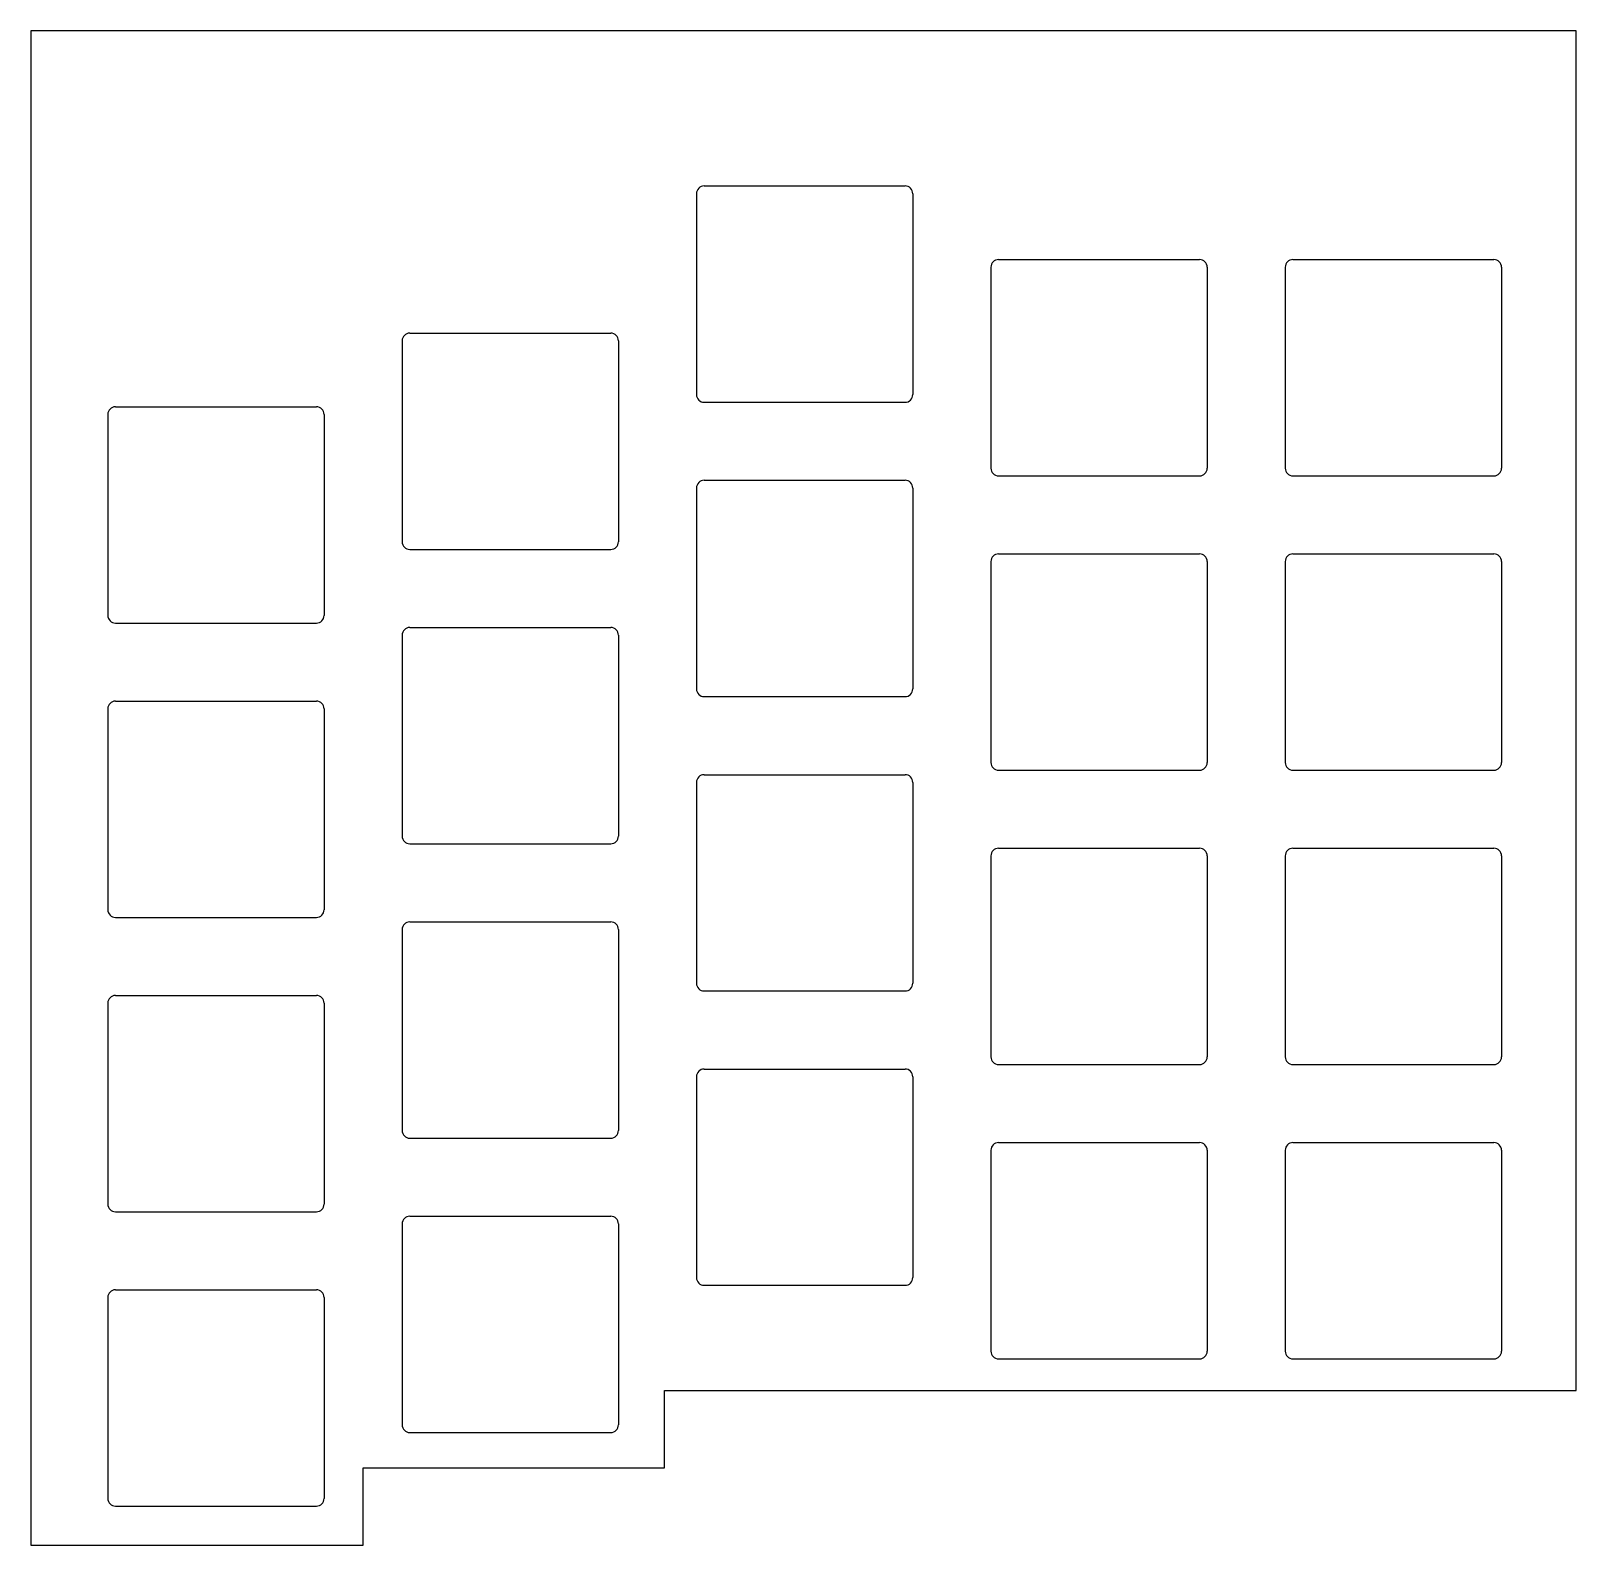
# Model space of a CAD drawing. Header units: millimetres. Extents: x 10 to 110, y 10 to 108.
import ezdxf

# ---------------------------------------------------------------- set-up
doc = ezdxf.new("R2010")
doc.units = ezdxf.units.MM
doc.header["$MEASUREMENT"] = 0
doc.layers.add("SebDaBaBo's Hackpad Case v2_plate", color=7, linetype='Continuous')

msp = doc.modelspace()

# ---------------------------------------------------------------- linework, layer by layer
at = {"layer": "SebDaBaBo's Hackpad Case v2_plate"}
for p, q in [((110, 108, 13), (10, 108, 13)), ((10, 108, 13), (10, 10, 13)), ((110, 20, 13), (110, 108, 13)), ((53.075, 97.4625, 13), (53.075, 84.4625, 13)), ((53.575, 97.9625, 13), (66.575, 97.9625, 13)), ((67.075, 97.4625, 13), (67.075, 84.4625, 13)), ((72.625, 93.2, 13), (85.625, 93.2, 13)), ((91.675, 93.2, 13), (104.675, 93.2, 13)), ((72.125, 92.7, 13), (72.125, 79.7, 13)), ((86.125, 92.7, 13), (86.125, 79.7, 13)), ((91.175, 92.7, 13), (91.175, 79.7, 13)), ((105.175, 92.7, 13), (105.175, 79.7, 13)), ((34.525, 88.4375, 13), (47.525, 88.4375, 13)), ((34.025, 87.9375, 13), (34.025, 74.9375, 13)), ((48.025, 87.9375, 13), (48.025, 74.9375, 13)), ((14.975, 83.175, 13), (14.975, 70.175, 13)), ((15.475, 83.675, 13), (28.475, 83.675, 13)), ((28.975, 83.175, 13), (28.975, 70.175, 13)), ((53.575, 83.9625, 13), (66.575, 83.9625, 13)), ((72.625, 79.2, 13), (85.625, 79.2, 13)), ((91.675, 79.2, 13), (104.675, 79.2, 13)), ((53.075, 78.4125, 13), (53.075, 65.4125, 13)), ((53.575, 78.9125, 13), (66.575, 78.9125, 13)), ((67.075, 78.4125, 13), (67.075, 65.4125, 13)), ((34.525, 74.4375, 13), (47.525, 74.4375, 13)), ((72.625, 74.15, 13), (85.625, 74.15, 13)), ((91.675, 74.15, 13), (104.675, 74.15, 13)), ((72.125, 73.65, 13), (72.125, 60.65, 13)), ((86.125, 73.65, 13), (86.125, 60.65, 13)), ((91.175, 73.65, 13), (91.175, 60.65, 13)), ((105.175, 73.65, 13), (105.175, 60.65, 13)), ((15.475, 69.675, 13), (28.475, 69.675, 13)), ((34.525, 69.3875, 13), (47.525, 69.3875, 13)), ((34.025, 68.8875, 13), (34.025, 55.8875, 13)), ((48.025, 68.8875, 13), (48.025, 55.8875, 13)), ((14.975, 64.125, 13), (14.975, 51.125, 13)), ((15.475, 64.625, 13), (28.475, 64.625, 13)), ((28.975, 64.125, 13), (28.975, 51.125, 13)), ((53.575, 64.9125, 13), (66.575, 64.9125, 13)), ((72.625, 60.15, 13), (85.625, 60.15, 13)), ((91.675, 60.15, 13), (104.675, 60.15, 13)), ((53.075, 59.3625, 13), (53.075, 46.3625, 13)), ((53.575, 59.8625, 13), (66.575, 59.8625, 13)), ((67.075, 59.3625, 13), (67.075, 46.3625, 13)), ((34.525, 55.3875, 13), (47.525, 55.3875, 13)), ((72.625, 55.1, 13), (85.625, 55.1, 13)), ((91.675, 55.1, 13), (104.675, 55.1, 13)), ((72.125, 54.6, 13), (72.125, 41.6, 13)), ((86.125, 54.6, 13), (86.125, 41.6, 13)), ((91.175, 54.6, 13), (91.175, 41.6, 13)), ((105.175, 54.6, 13), (105.175, 41.6, 13)), ((15.475, 50.625, 13), (28.475, 50.625, 13)), ((34.525, 50.3375, 13), (47.525, 50.3375, 13)), ((34.025, 49.8375, 13), (34.025, 36.8375, 13)), ((48.025, 49.8375, 13), (48.025, 36.8375, 13)), ((14.975, 45.075, 13), (14.975, 32.075, 13)), ((15.475, 45.575, 13), (28.475, 45.575, 13)), ((28.975, 45.075, 13), (28.975, 32.075, 13)), ((53.575, 45.8625, 13), (66.575, 45.8625, 13)), ((72.625, 41.1, 13), (85.625, 41.1, 13)), ((91.675, 41.1, 13), (104.675, 41.1, 13)), ((53.075, 40.3125, 13), (53.075, 27.3125, 13)), ((53.575, 40.8125, 13), (66.575, 40.8125, 13)), ((67.075, 40.3125, 13), (67.075, 27.3125, 13)), ((34.525, 36.3375, 13), (47.525, 36.3375, 13)), ((72.625, 36.05, 13), (85.625, 36.05, 13)), ((91.675, 36.05, 13), (104.675, 36.05, 13)), ((72.125, 35.55, 13), (72.125, 22.55, 13)), ((86.125, 35.55, 13), (86.125, 22.55, 13)), ((91.175, 35.55, 13), (91.175, 22.55, 13)), ((105.175, 35.55, 13), (105.175, 22.55, 13)), ((15.475, 31.575, 13), (28.475, 31.575, 13)), ((34.525, 31.2875, 13), (47.525, 31.2875, 13)), ((34.025, 30.7875, 13), (34.025, 17.7875, 13)), ((48.025, 30.7875, 13), (48.025, 17.7875, 13)), ((14.975, 26.025, 13), (14.975, 13.025, 13)), ((15.475, 26.525, 13), (28.475, 26.525, 13)), ((28.975, 26.025, 13), (28.975, 13.025, 13)), ((53.575, 26.8125, 13), (66.575, 26.8125, 13)), ((72.625, 22.05, 13), (85.625, 22.05, 13)), ((91.675, 22.05, 13), (104.675, 22.05, 13)), ((51, 20, 13), (110, 20, 13)), ((51, 15, 13), (51, 20, 13)), ((34.525, 17.2875, 13), (47.525, 17.2875, 13)), ((31.5, 15, 13), (51, 15, 13)), ((31.5, 10, 13), (31.5, 15, 13)), ((15.475, 12.525, 13), (28.475, 12.525, 13)), ((10, 10, 13), (31.5, 10, 13))]:
    msp.add_line(p, q, dxfattribs=at)
for centre, start, end in [((53.575, 97.4625, 13), 90, 180), ((66.575, 97.4625, 13), 0, 90), ((72.625, 92.7, 13), 90, 180), ((85.625, 92.7, 13), 0, 90), ((91.675, 92.7, 13), 90, 180), ((104.675, 92.7, 13), 0, 90), ((34.525, 87.9375, 13), 90, 180), ((47.525, 87.9375, 13), 0, 90), ((53.575, 84.4625, 13), 180, 270), ((66.575, 84.4625, 13), 270, 0), ((15.475, 83.175, 13), 90, 180), ((28.475, 83.175, 13), 0, 90), ((72.625, 79.7, 13), 180, 270), ((85.625, 79.7, 13), 270, 0), ((91.675, 79.7, 13), 180, 270), ((104.675, 79.7, 13), 270, 0), ((53.575, 78.4125, 13), 90, 180), ((66.575, 78.4125, 13), 0, 90), ((34.525, 74.9375, 13), 180, 270), ((47.525, 74.9375, 13), 270, 0), ((72.625, 73.65, 13), 90, 180), ((85.625, 73.65, 13), 0, 90), ((91.675, 73.65, 13), 90, 180), ((104.675, 73.65, 13), 0, 90), ((15.475, 70.175, 13), 180, 270), ((28.475, 70.175, 13), 270, 0), ((34.525, 68.8875, 13), 90, 180), ((47.525, 68.8875, 13), 0, 90), ((53.575, 65.4125, 13), 180, 270), ((66.575, 65.4125, 13), 270, 0), ((15.475, 64.125, 13), 90, 180), ((28.475, 64.125, 13), 0, 90), ((72.625, 60.65, 13), 180, 270), ((85.625, 60.65, 13), 270, 0), ((91.675, 60.65, 13), 180, 270), ((104.675, 60.65, 13), 270, 0), ((53.575, 59.3625, 13), 90, 180), ((66.575, 59.3625, 13), 0, 90), ((34.525, 55.8875, 13), 180, 270), ((47.525, 55.8875, 13), 270, 0), ((72.625, 54.6, 13), 90, 180), ((85.625, 54.6, 13), 0, 90), ((91.675, 54.6, 13), 90, 180), ((104.675, 54.6, 13), 0, 90), ((15.475, 51.125, 13), 180, 270), ((28.475, 51.125, 13), 270, 0), ((34.525, 49.8375, 13), 90, 180), ((47.525, 49.8375, 13), 0, 90), ((53.575, 46.3625, 13), 180, 270), ((66.575, 46.3625, 13), 270, 0), ((15.475, 45.075, 13), 90, 180), ((28.475, 45.075, 13), 0, 90), ((72.625, 41.6, 13), 180, 270), ((85.625, 41.6, 13), 270, 0), ((91.675, 41.6, 13), 180, 270), ((104.675, 41.6, 13), 270, 0), ((53.575, 40.3125, 13), 90, 180), ((66.575, 40.3125, 13), 0, 90), ((34.525, 36.8375, 13), 180, 270), ((47.525, 36.8375, 13), 270, 0), ((72.625, 35.55, 13), 90, 180), ((85.625, 35.55, 13), 0, 90), ((91.675, 35.55, 13), 90, 180), ((104.675, 35.55, 13), 0, 90), ((15.475, 32.075, 13), 180, 270), ((28.475, 32.075, 13), 270, 0), ((34.525, 30.7875, 13), 90, 180), ((47.525, 30.7875, 13), 0, 90), ((53.575, 27.3125, 13), 180, 270), ((66.575, 27.3125, 13), 270, 0), ((15.475, 26.025, 13), 90, 180), ((28.475, 26.025, 13), 0, 90), ((72.625, 22.55, 13), 180, 270), ((85.625, 22.55, 13), 270, 0), ((91.675, 22.55, 13), 180, 270), ((104.675, 22.55, 13), 270, 0), ((34.525, 17.7875, 13), 180, 270), ((47.525, 17.7875, 13), 270, 0), ((15.475, 13.025, 13), 180, 270), ((28.475, 13.025, 13), 270, 0)]:
    msp.add_arc(centre, 0.5, start, end, dxfattribs=at)

doc.saveas('drawing.dxf')
